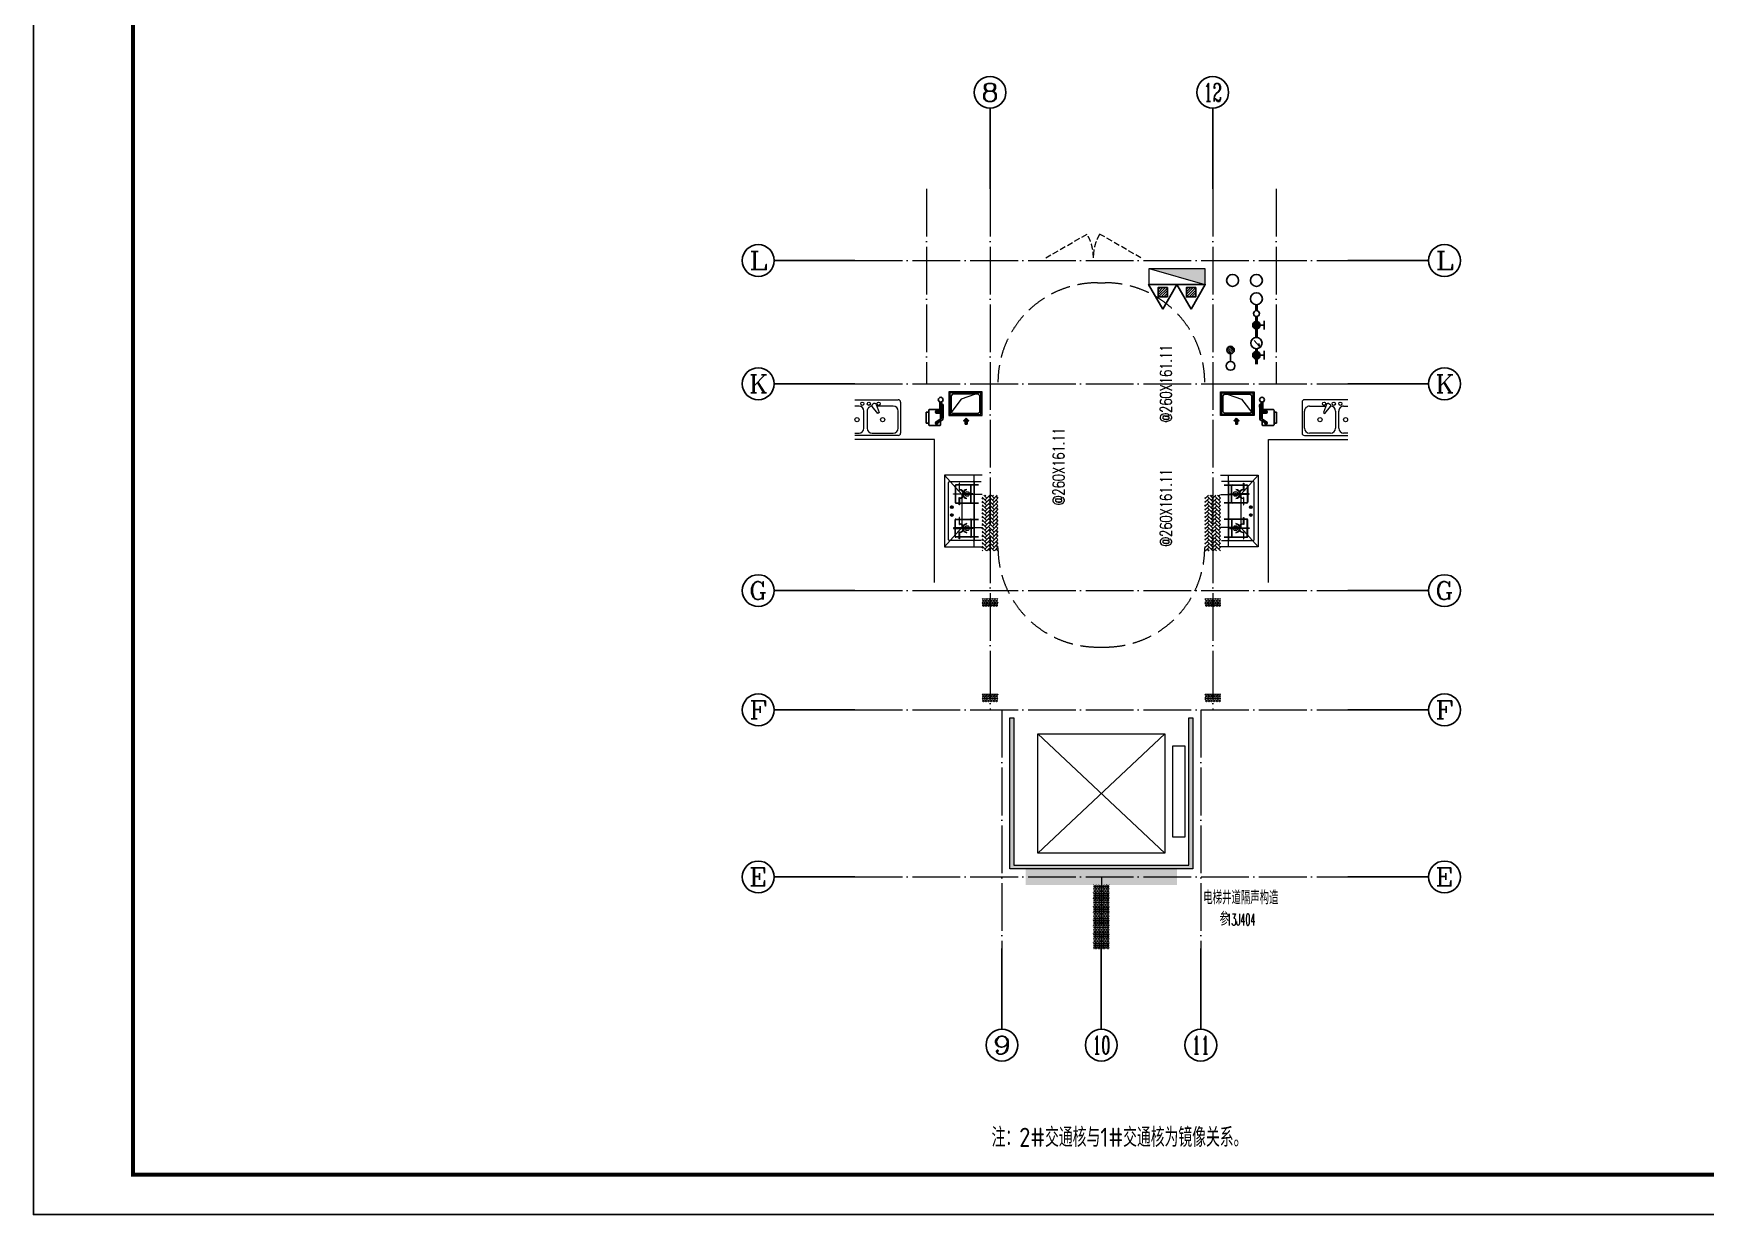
# Model space of a CAD drawing. Extents: x 27938 to 725830, y -209821 to 1628073.
# Drawn here: x 394030 to 415055, y -4910 to 9940 of the extents above; entities that cross this region are included whole.
import ezdxf
from ezdxf.enums import TextEntityAlignment as Align

# ---------------------------------------------------------------- set-up
doc = ezdxf.new("R2010")
doc.units = 0
doc.header["$LTSCALE"] = 1000
doc.header["$MEASUREMENT"] = 0
doc.linetypes.add('DASH', pattern=[0.35, 0.25, -0.1])
doc.linetypes.add('DOTE', pattern=[2.42, 2, -0.2, 0.02, -0.2])
for name, color, linetype, lineweight in [('3.5方案汇报，与郭总、侯月琴确定户型_t8$0$STAIR', 2, 'Continuous', 18), ('DOTE', 19, 'DOTE', 9), ('EQUIP_消火栓', 242, 'Continuous', 18), ('LVTRY', 1, 'Continuous', 13), ('PUB_HATCH', 8, 'Continuous', 9), ('STAIR', 2, 'Continuous', 18), ('WINDOW', 144, 'Continuous', 15), ('填充', 251, 'Continuous', 5), ('立面-洞口示意', 152, 'Continuous', 13)]:
    doc.layers.add(name, color=color, linetype=linetype, lineweight=lineweight)
for name, color, linetype in [('AH-FURNITURE', 1, 'Continuous'), ('AXIS', 3, 'Continuous'), ('AXIS_TEXT', 4, 'Continuous'), ('EQUIP_地漏', 7, 'Continuous'), ('EQUIP_消防', 7, 'Continuous'), ('PUB_TEXT', 4, 'Continuous'), ('VPIPE-凝结', 150, 'Continuous'), ('VPIPE-废水', 31, 'Continuous'), ('VPIPE-消防', 1, 'TG_X'), ('VPIPE-给水', 3, 'TG_J'), ('保温', 6, 'Continuous'), ('图框', 140, 'Continuous'), ('建筑-排气道', 9, 'Continuous'), ('污水', 3, 'Continuous'), ('给水', 4, 'Continuous')]:
    doc.layers.add(name, color=color, linetype=linetype)
doc.layers.add('yichutu', color=7, linetype='Continuous', true_color=0xffffff, plot=False)
doc.styles.add('_TCH_AXIS', font='COMPLEX', dxfattribs={"bigfont": 'GBCBIG'})
doc.styles.add('_TCH_DIM', font='SIMPLEX.shx', dxfattribs={"width": 0.7, "bigfont": 'GBCBIG.shx'})
doc.styles.add('COMPLEX', font='COMPLEX')
doc.styles.add('DIM_FONT', font='SIMPLEX.shx', dxfattribs={"width": 0.56})
doc.styles.get("Standard").update_dxf_attribs({"font": 'gbenor.shx', "bigfont": 'gbcbig.shx'})
doc.styles.add('TG_LINETYPE', font='SIMPLEX', dxfattribs={"width": 0.8, "height": 3, "bigfont": 'HZTXT'})
doc.linetypes.add('TG_J', pattern='A,2,-0.22,["J",TG_LINETYPE,S=0.1,R=0,X=-0.18,Y=-0.15],0', length=2.22)
doc.linetypes.add('TG_X', pattern='A,4,-0.3,["X",TG_LINETYPE,S=0.1,R=0,X=-0.23,Y=-0.15],0', length=4.3)
pattern_1 = [(45, (-96424.122, -520913.474), (0, 47.4157523), [100.584, -33.528]), (135, (-96400.414, -520889.766), (3e-15, 47.4157523), [100.584, -33.528])]
pattern_2 = [(90, (-96424.122, -520913.474), (-16.49778, 1e-15), [9.525, -19.05]), (210, (-96424.122, -520913.474), (8.24889, -14.2874966), [9.525, -19.05]), (150, (-96424.122, -520903.949), (-8.24889, -14.2874966), [9.525, -19.05])]
pattern_3 = [(90, (-96424.122, -522263.473), (-16.49778, 1e-15), [9.525, -19.05]), (210, (-96424.122, -522263.473), (8.24889, -14.2874966), [9.525, -19.05]), (150, (-96424.122, -522253.948), (-8.24889, -14.2874966), [9.525, -19.05])]
pattern_4 = [(90, (-96424.122, -523463.473), (-16.49778, 1e-15), [9.525, -19.05]), (210, (-96424.122, -523463.473), (8.24889, -14.2874966), [9.525, -19.05]), (150, (-96424.122, -523453.948), (-8.24889, -14.2874966), [9.525, -19.05])]

# ---------------------------------------------------------------- blocks, each defined once
blk = doc.blocks.new('A$C60D053AF')
at = {"layer": 'AH-FURNITURE', "color": 8}
for p, q in [((233, -90), (128, -90)), ((233, -110), (128, -110)), ((193, -71), (328, -71)), ((193, -91), (328, -91)), ((245, -129), (245, -122)), ((265, -129), (265, -122)), ((342, -97), (370, -143)), ((356, -83), (384, -129)), ((255, -281), (255, -251)), ((255, -281), (393, -281)), ((393, -281), (393, -251))]:
    blk.add_line(p, q, dxfattribs=at)
for points in [[(170, -68, 1), (170, -94), (193, -94), (193, -68)], [(234, -251), (414, -251, 0.414214), (424, -241), (424, -111, 0.414214), (414, -101), (234, -101, 0.414214), (224, -111), (224, -241, 0.414214)], [(268, -122), (268, -107, 0.414214), (248, -87), (233, -87), (233, -113), (242, -113), (242, -122)], [(242, -152, 1), (268, -152), (268, -129), (242, -129)], [(384, -161, 1), (402, -143), (386, -127), (368, -145)]]:
    blk.add_lwpolyline(points, format="xyb", close=True, dxfattribs=at)
for centre, radius in [((100, -100), 30), ((255, -152), 15), ((255, -152), 10), ((393, -152), 15), ((393, -152), 10)]:
    blk.add_circle(centre, radius, dxfattribs=at)
for radius in [40, 20]:
    blk.add_arc((328, -111), radius, 45, 90, dxfattribs=at)
blk = doc.blocks.new('*U69')
h = blk.add_hatch(color=5)
h.set_gradient(color1=(0, 0, 255), rotation=180, tint=1)
h.paths.add_polyline_path([(0, 0), (-6.35, -6.35), (-6.35, -2.159), (-15, -2.159), (-15, 2.159), (-6.35, 2.159), (-6.35, 6.35)])
at = {"color": 0, "linetype": 'Continuous'}
blk.add_lwpolyline([(0, 0), (-6.35, -6.35), (-6.35, -2.159), (-15, -2.159), (-15, 2.159), (-6.35, 2.159), (-6.35, 6.35)], close=True, dxfattribs=at)
blk = doc.blocks.new('sgrsefv')
at = {"layer": 'PUB_HATCH'}
blk.add_hatch(color=256, dxfattribs=at).paths.add_polyline_path([(1112933, 840916), (1112933, 840646), (1113073, 840646), (1113073, 840661), (1112968, 840661), (1112948, 840681), (1112948, 840881), (1112968, 840901), (1113288, 840901), (1113308, 840881), (1113308, 840681), (1113288, 840661), (1113183, 840661), (1113183, 840646), (1113323, 840646), (1113323, 840916)])
at = {"layer": 'LVTRY', "color": 1}
for p, q in [((1113073, 840661), (1113073, 840646)), ((1113183, 840661), (1113183, 840646))]:
    blk.add_line(p, q, dxfattribs=at)
for points in [[(1112918, 840931), (1113338, 840931), (1113338, 840631), (1112918, 840631)], [(1112933, 840916), (1113323, 840916), (1113323, 840646), (1112933, 840646)], [(1113288, 840661), (1112968, 840661), (1112948, 840681), (1112948, 840881), (1112968, 840901), (1113288, 840901), (1113308, 840881), (1113308, 840681), (1113288, 840661)]]:
    blk.add_lwpolyline(points, close=True, dxfattribs=at)
at = {"layer": '立面-洞口示意'}
blk.add_lwpolyline([(1112918, 840931), (1113182, 840837), (1113338, 840631)], dxfattribs=at)
at = {"layer": '建筑-排气道', "xscale": -5, "yscale": 5, "zscale": 5, "rotation": 270}
blk.add_blockref('*U69', (1113118, 840599), dxfattribs=at)
blk = doc.blocks.new('$TwtSys$00000434')
for p, q in [((-0.5, 0.5), (-0.5, -0.5)), ((-0.5, -0.5), (0.5, 0.5)), ((0.5, 0.5), (-0.5, 0.5)), ((0.5, -0.5), (0.5, 0.5)), ((-0.5, -0.5), (0.5, -0.5))]:
    blk.add_line(p, q)
blk.add_solid([(0.5, -0.5), (0.5, 0.5), (-0.5, -0.5)])
blk = doc.blocks.new('$TwtSys$00000546')
h = blk.add_hatch()
h.set_pattern_fill('ANSI31', color=1, scale=200, style=0)
h.set_pattern_definition([(45, (-38543.802, -6670.83), (-17.67767, 17.67767), [])])
h.paths.add_polyline_path([(-65, 174), (65, 174), (65, 44), (-65, 44)])
at = {"color": 1}
for points in [[(0, 344), (-198, 0), (198, 0)], [(-65, 174), (65, 174), (65, 44), (-65, 44)]]:
    blk.add_lwpolyline(points, close=True, dxfattribs=at)
blk = doc.blocks.new('A$C2705576B')
at = {"layer": '给水'}
h = blk.add_hatch(color=256, dxfattribs=at)
edge = h.paths.add_edge_path()
edge.add_arc((417, -1741), 47.2, 0, 360)
h = blk.add_hatch(color=256, dxfattribs=at)
edge = h.paths.add_edge_path()
edge.add_arc((795, -1741), 47.2, 0, 360)
for p, q in [((363, -1645), (472, -1645)), ((417, -1741), (417, -1645)), ((740, -1645), (849, -1645)), ((795, -1741), (795, -1645)), ((601, -1768), (525, -1704)), ((525, -1704), (564, -1715))]:
    blk.add_line(p, q, dxfattribs=at)
at = {"layer": '给水', "const_width": 35.4}
for points in [[(499, -1741), (302, -1741)], [(903, -1741), (641, -1741)], [(1053, -1741), (978, -1741)]]:
    blk.add_lwpolyline(points, dxfattribs=at)
at = {"layer": '给水'}
for centre, radius in [((570, -1741), 70.8), ((417, -1741), 47.2), ((795, -1741), 47.2), ((941, -1741), 37.5)]:
    blk.add_circle(centre, radius, dxfattribs=at)
blk = doc.blocks.new('$TwtSys$00000141')
at = {"color": 1}
for p, q in [((-47, 4), (-5, 46)), ((-47, 4), (-5, 46)), ((-44, -18), (18, 44)), ((-44, -18), (18, 44)), ((-33, -33), (33, 33)), ((-33, -33), (33, 33)), ((-16, -44), (44, 16)), ((-16, -44), (44, 16)), ((6, -46), (46, -6)), ((6, -46), (46, -6))]:
    blk.add_line(p, q, dxfattribs=at)
blk.add_circle((0, 0), 47, dxfattribs=at)
blk.add_circle((0, 0), 47, dxfattribs=at)
blk = doc.blocks.new('yct-841-594-84100-59399.9999999999-100-1000.0')
at = {"layer": 'yichutu', "color": 7, "true_color": 0xffffff}
blk.add_lwpolyline([(0, 0), (0, 59400), (84100, 59400), (84100, 0)], close=True, dxfattribs=at)
blk = doc.blocks.new('_AXISO')
blk.add_circle((0, 0), 0.5)
at = {"layer": 'AXIS_TEXT', "style": 'COMPLEX', "width": 1.041667}
blk.add_attdef('A', text='', height=0.56, dxfattribs=at).set_placement((-0.25, -0.28), (0.25, -0.28), align=Align.FIT)
blk = doc.blocks.new('A$C4D993397')
at = {"layer": '图框'}
blk.add_lwpolyline([(0, 0), (42050, 0), (42050, -29700), (0, -29700)], close=True, dxfattribs=at)
blk.add_lwpolyline([(0, 0), (42050, 0), (42050, -29700), (0, -29700)], close=True, dxfattribs=at)
at = {"layer": '图框', "const_width": 50}
blk.add_lwpolyline([(41550, -29200), (41550, -500), (1250, -500), (1250, -29200)], close=True, dxfattribs=at)

msp = doc.modelspace()

# ---------------------------------------------------------------- hatches: boundary and pattern name
at = {"layer": '保温', "linetype": 'ByBlock', "ltscale": 10}
h = msp.add_hatch(dxfattribs=at)
h.set_pattern_fill('AR-HBONE', color=251, scale=55)
h.set_pattern_definition(pattern_1)
h.paths.add_polyline_path([(406158.4, 3435), (406158.4, 4135), (405958.4, 4135), (405958.4, 3435)])
h = msp.add_hatch(dxfattribs=at)
h.set_pattern_fill('AR-HBONE', color=251, scale=55)
h.set_pattern_definition(pattern_1)
h.paths.add_polyline_path([(408758.2, 3435), (408758.2, 4135), (408958.2, 4135), (408958.2, 3435)])
at = {"layer": '保温', "linetype": 'Continuous', "ltscale": 10}
h = msp.add_hatch(dxfattribs=at)
h.set_pattern_fill('HEX', color=251, scale=10, angle=90, style=0)
h.set_pattern_definition(pattern_3)
h.paths.add_polyline_path([(406158.4, 2735), (406158.4, 2835), (405958.4, 2835), (405958.4, 2735)])
h = msp.add_hatch(dxfattribs=at)
h.set_pattern_fill('HEX', color=251, scale=10, angle=90, style=0)
h.set_pattern_definition(pattern_3)
h.paths.add_polyline_path([(408758.2, 2735), (408758.2, 2835), (408958.2, 2835), (408958.2, 2735)])
h = msp.add_hatch(dxfattribs=at)
h.set_pattern_fill('HEX', color=251, scale=10, angle=90, style=0)
h.set_pattern_definition(pattern_4)
h.paths.add_polyline_path([(406158.3, 1535), (406158.4, 1635), (405958.4, 1635), (405958.3, 1535)])
h = msp.add_hatch(dxfattribs=at)
h.set_pattern_fill('HEX', color=251, scale=10, angle=90, style=0)
h.set_pattern_definition(pattern_4)
h.paths.add_polyline_path([(408758.3, 1535), (408758.2, 1635), (408958.2, 1635), (408958.3, 1535)])
h = msp.add_hatch(dxfattribs=at)
h.set_pattern_fill('HEX', color=251, scale=10, angle=90, style=0)
h.set_pattern_definition(pattern_2)
h.paths.add_polyline_path([(408408.4, -765), (408408.4, -565), (406508.3, -565), (406508.3, -765)])
h = msp.add_hatch(dxfattribs=at)
h.set_pattern_fill('HEX', color=251, scale=10, angle=90, style=0)
h.set_pattern_definition(pattern_2)
h.paths.add_polyline_path([(407358.4, -1565), (407558.4, -1565), (407558.4, -765), (407358.4, -765)])
at = {"layer": '填充'}
h = msp.add_hatch(dxfattribs=at)
h.set_pattern_fill('隔热材料02', color=256, scale=100, style=0)
h.set_pattern_definition([(0, (-766749.855, -609303.64), (0, 50), []), (0, (-766749.855, -609286.974), (0, 50), []), (270, (-766706.114, -609278.34), (50, -9e-15), [5.01775, -44.98225]), (270, (-766743.57, -609278.34), (50, -9e-15), [5.01775, -44.98225]), (90, (-766718.06, -609312.27), (-50, 3e-15), [5.01775, -44.98225]), (90, (-766731.626, -609312.27), (-50, 3e-15), [5.01775, -44.98225]), (180, (-766699.83, -609320.307), (-6e-15, -50), [50.02425, 0.02425]), (135, (-766713.788, -609317.798), (3e-15, 49.99987405), [4.268, -66.44275]), (116.56505, (-766666.806, -609314.78), (0.00011283, 49.99993342), [2.805, -108.9985]), (116.56505, (-766716.806, -609314.78), (0.00011283, 49.99993342), [2.805, -108.9985]), (153.43495, (-766658.77, -609320.307), (-0.0001128, 49.9999334), [5.61, -106.1935]), (153.43495, (-766708.77, -609320.307), (-0.0001128, 49.9999334), [5.61, -106.1935]), (63.43495, (-766668.06, -609307.254), (-0.00011283, 49.99993342), [26.714, -85.0895]), (63.43495, (-766718.06, -609307.254), (-0.00011283, 49.99993342), [26.714, -85.0895]), (116.56505, (-766656.114, -609278.342), (0.00011283, 49.99993342), [2.805, -108.9985]), (116.56505, (-766706.114, -609278.342), (0.00011283, 49.99993342), [2.805, -108.9985]), (135, (-766707.368, -609275.834), (3e-15, 49.99987405), [4.268, -66.44275]), (153.43495, (-766660.386, -609272.816), (-0.0001128, 49.9999334), [5.61, -106.1935]), (153.43495, (-766710.386, -609272.816), (-0.0001128, 49.9999334), [5.61, -106.1935]), (45, (-766742.318, -609275.834), (0, 49.99987405), [4.268, -66.44275]), (63.43495, (-766693.572, -609278.342), (-0.00011283, 49.99993342), [2.805, -108.9985]), (63.43495, (-766743.572, -609278.342), (-0.00011283, 49.99993342), [2.805, -108.9985]), (26.56505, (-766689.3, -609272.816), (0.0001128, 49.9999334), [5.61, -106.1935]), (26.56505, (-766739.3, -609272.816), (0.0001128, 49.9999334), [5.61, -106.1935]), (116.56505, (-766681.626, -609307.254), (0.00011283, 49.99993342), [26.714, -85.0895]), (116.56505, (-766731.626, -609307.254), (0.00011283, 49.99993342), [26.714, -85.0895]), (45, (-766735.898, -609317.798), (0, 49.99987405), [4.268, -66.44275]), (63.43495, (-766682.88, -609314.78), (-0.00011283, 49.99993342), [2.805, -108.9985]), (63.43495, (-766732.88, -609314.78), (-0.00011283, 49.99993342), [2.805, -108.9985]), (26.56505, (-766690.916, -609320.307), (0.0001128, 49.9999334), [5.61, -106.1935]), (26.56505, (-766740.916, -609320.307), (0.0001128, 49.9999334), [5.61, -106.1935])])
h.paths.add_polyline_path([(408558.5, 1335), (408608.5, 1335), (408608.5, -565), (406308.5, -565), (406308.5, 1335), (406358.5, 1335), (406358.5, -515), (408558.5, -515)])

# ---------------------------------------------------------------- linework, layer by layer
at = {"layer": '3.5方案汇报，与郭总、侯月琴确定户型_t8$0$STAIR'}
for p, q in [((408258.3, 1135), (406658.3, -365)), ((406658.3, 1135), (408258.3, -365))]:
    msp.add_line(p, q, dxfattribs=at)
for points in [[(406658.3, -365), (406658.3, 1135), (408258.3, 1135), (408258.3, -365)], [(408358.3, -165), (408358.3, 985), (408508.3, 985), (408508.3, -165)]]:
    msp.add_lwpolyline(points, close=True, dxfattribs=at)
at = {"layer": 'AXIS'}
for p, q in [((406058.3, 7985), (406058.3, 8999.6)), ((408858.3, 7985), (408858.3, 8999.6)), ((404358.4, 7085), (403343.7, 7085)), ((410558.4, 7085), (411573, 7085)), ((404358.4, 5535), (403343.7, 5535)), ((410558.4, 5535), (411573, 5535)), ((404358.4, 2935), (403343.7, 2935)), ((410558.4, 2935), (411573, 2935)), ((404358.4, 1435), (403343.7, 1435)), ((410558.4, 1435), (411573, 1435)), ((404358.4, -665), (403343.7, -665)), ((410558.4, -665), (411573, -665)), ((406208.3, -1565), (406208.3, -2579.6)), ((407457.9, -1565), (407457.9, -2579.6)), ((408708.3, -1565), (408708.3, -2579.6))]:
    msp.add_line(p, q, dxfattribs=at)
at = {"layer": 'DOTE', "linetype": 'DOTE', "ltscale": 0.3}
for p, q in [((405258.3, 7985), (405258.3, 5535)), ((406058.3, 7985), (406058.3, 1435)), ((408858.3, 7985), (408858.3, 1435)), ((409658.3, 7985), (409658.3, 5535)), ((404358.4, 7085), (410558.4, 7085)), ((404358.4, 5535), (410558.4, 5535)), ((404358.4, 2935), (410558.4, 2935)), ((404358.4, 1435), (410558.4, 1435)), ((406208.3, 1435), (406208.3, -1565)), ((408708.3, 1435), (408708.3, -1565)), ((404358.4, -665), (410558.4, -665)), ((407458.3, -665), (407458.3, -1565))]:
    msp.add_line(p, q, dxfattribs=at)
at = {"layer": 'LVTRY'}
for p, q in [((404358.4, 5335), (404902.7, 5335)), ((404597.9, 5286.6), (404583.6, 5278.4)), ((404627.3, 5276.1), (404666.1, 5172.5)), ((404933.3, 5304.3), (404933.3, 4915.7)), ((409982.4, 5304.3), (409982.4, 4915.7)), ((410557.4, 5335), (410013.1, 5335)), ((410288.5, 5276.1), (410249.7, 5172.5)), ((410317.9, 5286.6), (410332.1, 5278.4)), ((404411.8, 5253.2), (404358.4, 5253.2)), ((404473.1, 4977), (404473.1, 5191.8)), ((404514, 5191.8), (404514, 4977)), ((404648.4, 5162.2), (404578, 5247.6)), ((404841.3, 5253.2), (404635.8, 5253.2)), ((404666.1, 5172.5), (404648.4, 5162.2)), ((404902.7, 4977), (404902.7, 5191.8)), ((410013.1, 4977), (410013.1, 5191.8)), ((410074.4, 5253.2), (410279.9, 5253.2)), ((410249.7, 5172.5), (410267.4, 5162.2)), ((410267.4, 5162.2), (410337.7, 5247.6)), ((410401.7, 5191.8), (410401.7, 4977)), ((410442.6, 4977), (410442.6, 5191.8)), ((410504, 5253.2), (410557.4, 5253.2)), ((404358.4, 4915.7), (404411.8, 4915.7)), ((404902.7, 4885), (404358.4, 4885)), ((404575.4, 4915.7), (404841.3, 4915.7)), ((410013.1, 4885), (410557.4, 4885)), ((410340.3, 4915.7), (410074.4, 4915.7)), ((410557.4, 4915.7), (410504, 4915.7)), ((405538.3, 3575), (405538.3, 4295)), ((405548.3, 4305), (405948.3, 4305)), ((405618.3, 4255), (405618.3, 4045)), ((405623.3, 4255), (405623.3, 4045)), ((405913.3, 4265), (405628.3, 4265)), ((405913.3, 4260), (405628.3, 4260)), ((405668.6, 4285), (405668.6, 4195)), ((405673.1, 4285), (405668.6, 4285)), ((405673.1, 4195), (405673.1, 4285)), ((405818.3, 4045), (405818.3, 4255)), ((405823.3, 4045), (405823.3, 4255)), ((405858.3, 4295), (405858.3, 3575)), ((409368.3, 4305), (408968.3, 4305)), ((409003.3, 4265), (409288.3, 4265)), ((409003.3, 4260), (409288.3, 4260)), ((409058.3, 4295), (409058.3, 3575)), ((409093.3, 4045), (409093.3, 4255)), ((409098.3, 4045), (409098.3, 4255)), ((409243.6, 4195), (409243.6, 4285)), ((409243.6, 4285), (409248.1, 4285)), ((409248.1, 4285), (409248.1, 4195)), ((409293.3, 4255), (409293.3, 4045)), ((409298.3, 4255), (409298.3, 4045)), ((409378.3, 3575), (409378.3, 4295)), ((405578.3, 3965.6), (405578.3, 4004.4)), ((405598.3, 4152.2), (405725.8, 4152.2)), ((405598.3, 4147.7), (405598.3, 4152.2)), ((405725.8, 4147.7), (405598.3, 4147.7)), ((405628.3, 4040), (405913.3, 4040)), ((405628.3, 4035), (405913.3, 4035)), ((405668.6, 4195), (405673.1, 4195)), ((405668.6, 4015), (405668.6, 4105)), ((405668.6, 4105), (405673.1, 4105)), ((405673.1, 4015), (405668.6, 4015)), ((405673.1, 4105), (405673.1, 4015)), ((405843.3, 4152.2), (405715.8, 4152.2)), ((405715.8, 4152.2), (405715.8, 4147.7)), ((405715.8, 4147.7), (405843.3, 4147.7)), ((405725.8, 4152.2), (405725.8, 4147.7)), ((405843.3, 4147.7), (405843.3, 4152.2)), ((405858.3, 3726.9), (405858.3, 4142)), ((409288.3, 4040), (409003.3, 4040)), ((409288.3, 4035), (409003.3, 4035)), ((409058.3, 3726.9), (409058.3, 4142)), ((409073.3, 4152.2), (409200.8, 4152.2)), ((409073.3, 4147.7), (409073.3, 4152.2)), ((409200.8, 4147.7), (409073.3, 4147.7)), ((409318.3, 4152.2), (409190.8, 4152.2)), ((409190.8, 4152.2), (409190.8, 4147.7)), ((409190.8, 4147.7), (409318.3, 4147.7)), ((409200.8, 4152.2), (409200.8, 4147.7)), ((409248.1, 4195), (409243.6, 4195)), ((409248.1, 4105), (409243.6, 4105)), ((409243.6, 4105), (409243.6, 4015)), ((409243.6, 4015), (409248.1, 4015)), ((409248.1, 4015), (409248.1, 4105)), ((409318.3, 4147.7), (409318.3, 4152.2)), ((409338.3, 3965.6), (409338.3, 4004.4)), ((405559, 3985), (405597.7, 3985)), ((405559, 3885), (405597.7, 3885)), ((405578.3, 3865.6), (405578.3, 3904.4)), ((405618.3, 3615), (405618.3, 3825)), ((405623.3, 3615), (405623.3, 3825)), ((405628.3, 3835), (405913.3, 3835)), ((405628.3, 3830), (405913.3, 3830)), ((405668.6, 3855), (405668.6, 3765)), ((405673.1, 3855), (405668.6, 3855)), ((405673.1, 3765), (405673.1, 3855)), ((405818.3, 3825), (405818.3, 3615)), ((405823.3, 3825), (405823.3, 3615)), ((409288.3, 3835), (409003.3, 3835)), ((409288.3, 3830), (409003.3, 3830)), ((409093.3, 3825), (409093.3, 3615)), ((409098.3, 3825), (409098.3, 3615)), ((409243.6, 3765), (409243.6, 3855)), ((409243.6, 3855), (409248.1, 3855)), ((409248.1, 3855), (409248.1, 3765)), ((409293.3, 3615), (409293.3, 3825)), ((409298.3, 3615), (409298.3, 3825)), ((409357.7, 3985), (409319, 3985)), ((409357.7, 3885), (409319, 3885)), ((409338.3, 3865.6), (409338.3, 3904.4)), ((405725.8, 3722.2), (405598.3, 3722.2)), ((405598.3, 3722.2), (405598.3, 3717.7)), ((405598.3, 3717.7), (405725.8, 3717.7)), ((405913.3, 3610), (405628.3, 3610)), ((405913.3, 3605), (405628.3, 3605)), ((405668.6, 3765), (405673.1, 3765)), ((405668.6, 3585), (405668.6, 3675)), ((405668.6, 3675), (405673.1, 3675)), ((405673.1, 3585), (405668.6, 3585)), ((405673.1, 3675), (405673.1, 3585)), ((405715.8, 3717.7), (405715.8, 3722.2)), ((405715.8, 3722.2), (405843.3, 3722.2)), ((405843.3, 3717.7), (405715.8, 3717.7)), ((405725.8, 3717.7), (405725.8, 3722.2)), ((405843.3, 3722.2), (405843.3, 3717.7)), ((409003.3, 3610), (409288.3, 3610)), ((409003.3, 3605), (409288.3, 3605)), ((409200.8, 3722.2), (409073.3, 3722.2)), ((409073.3, 3722.2), (409073.3, 3717.7)), ((409073.3, 3717.7), (409200.8, 3717.7)), ((409190.8, 3717.7), (409190.8, 3722.2)), ((409190.8, 3722.2), (409318.3, 3722.2)), ((409318.3, 3717.7), (409190.8, 3717.7)), ((409200.8, 3717.7), (409200.8, 3722.2)), ((409248.1, 3765), (409243.6, 3765)), ((409248.1, 3675), (409243.6, 3675)), ((409243.6, 3675), (409243.6, 3585)), ((409243.6, 3585), (409248.1, 3585)), ((409248.1, 3585), (409248.1, 3675)), ((409318.3, 3722.2), (409318.3, 3717.7)), ((405948.3, 3565), (405548.3, 3565)), ((408968.3, 3565), (409368.3, 3565))]:
    msp.add_line(p, q, dxfattribs=at)
at = {"layer": 'LVTRY', "color": 251}
for p, q in [((405704.1, 4142), (405488.1, 4385)), ((405958.3, 4385), (405488.1, 4385)), ((405488.1, 4385), (405488.1, 3485)), ((405858.3, 3485), (405858.3, 4385)), ((408958.3, 4385), (409428.6, 4385)), ((409058.3, 3485), (409058.3, 4385)), ((409212.6, 4142), (409428.6, 4385)), ((409428.6, 4385), (409428.6, 3485)), ((405958.3, 4142), (405704.1, 4142)), ((405704.1, 4142), (405704.1, 3726.9)), ((408958.3, 4142), (409212.6, 4142)), ((409212.6, 4142), (409212.6, 3726.9)), ((405488.1, 3485), (405704.1, 3726.9)), ((405704.1, 3726.9), (405958.3, 3726.9)), ((409212.6, 3726.9), (408958.3, 3726.9)), ((409428.6, 3485), (409212.6, 3726.9)), ((405488.1, 3485), (405958.3, 3485)), ((409428.6, 3485), (408958.3, 3485))]:
    msp.add_line(p, q, dxfattribs=at)
at = {"layer": 'LVTRY'}
for points in [[(405358.3, 3035), (405358.3, 4835), (404358.4, 4835)], [(409558.3, 3035), (409558.3, 4835), (410558.4, 4835)]]:
    msp.add_lwpolyline(points, dxfattribs=at)
for centre, radius in [((404452.7, 5283.9), 20.5), ((404534.5, 5283.9), 20.5), ((404657.2, 5283.9), 20.5), ((410258.5, 5283.9), 20.5), ((410381.2, 5283.9), 20.5), ((410463.1, 5283.9), 20.5), ((404386.2, 5084.4), 25.6), ((404708.3, 5084.4), 25.6), ((410207.4, 5084.4), 25.6), ((410529.5, 5084.4), 25.6), ((405578.3, 3985), 17), ((405770.8, 4150), 29.7), ((405770.8, 4150), 11.7), ((409145.8, 4150), 29.7), ((409145.8, 4150), 11.7), ((409338.3, 3985), 17), ((405578.3, 3885), 17), ((409338.3, 3885), 17), ((405770.8, 3720), 29.7), ((405770.8, 3720), 11.7), ((409145.8, 3720), 29.7), ((409145.8, 3720), 11.7)]:
    msp.add_circle(centre, radius, dxfattribs=at)
for centre, radius, start, end in [((404593.8, 5260.6), 20.5, 120.00001, 219.46233), ((404608.1, 5268.9), 20.5, 20.53769, 120.00001), ((404902.7, 5304.3), 30.7, 0.00001, 90.00001), ((410013.1, 5304.3), 30.7, 89.99999, 179.99999), ((410307.6, 5268.9), 20.5, 59.99999, 159.46231), ((410321.9, 5260.6), 20.5, 320.53767, 59.99999), ((404411.8, 5191.8), 61.4, 0.00001, 90.00001), ((404575.4, 5191.8), 61.4, 90.00001, 180.00001), ((404841.3, 5191.8), 61.4, 0.00001, 90.00001), ((410074.4, 5191.8), 61.4, 89.99999, 179.99999), ((410340.3, 5191.8), 61.4, 359.99999, 89.99999), ((410504, 5191.8), 61.4, 89.99999, 179.99999), ((404411.8, 4977), 61.4, 270.00001, 0.00001), ((404575.4, 4977), 61.4, 180.00001, 270.00001), ((404841.3, 4977), 61.4, 270.00001, 0.00001), ((404902.7, 4915.7), 30.7, 270.00001, 0.00001), ((410013.1, 4915.7), 30.7, 179.99999, 269.99999), ((410074.4, 4977), 61.4, 179.99999, 269.99999), ((410340.3, 4977), 61.4, 269.99999, 359.99999), ((410504, 4977), 61.4, 179.99999, 269.99999), ((405548.3, 4295), 10, 90, 180), ((405628.3, 4255), 10, 90, 180), ((405628.3, 4255), 5, 90, 180), ((405670.8, 4150), 56.7, 2.27424, 87.72576), ((405770.8, 4150), 56.7, 92.27424, 177.72576), ((405813.3, 4255), 10, 0, 90), ((405813.3, 4255), 5, 0, 90), ((405848.3, 4295), 10, 0, 90), ((409068.3, 4295), 10, 90, 180), ((409103.3, 4255), 10, 90, 180), ((409103.3, 4255), 5, 90, 180), ((409145.8, 4150), 56.7, 2.27424, 87.72576), ((409245.8, 4150), 56.7, 92.27424, 177.72576), ((409288.3, 4255), 10, 0, 90), ((409288.3, 4255), 5, 0, 90), ((409368.3, 4295), 10, 0, 90), ((405628.3, 4045), 10, 180, 270), ((405628.3, 4045), 5, 180, 270), ((405670.8, 4150), 52.2, 2.47041, 87.52959), ((405670.8, 4150), 56.7, 272.27424, 357.72576), ((405670.8, 4150), 52.2, 272.47041, 357.52959), ((405770.8, 4150), 56.7, 182.27424, 267.72576), ((405770.8, 4150), 52.2, 92.47041, 177.52959), ((405770.8, 4150), 52.2, 182.47041, 267.52959), ((405813.3, 4045), 5, 270, 0), ((405813.3, 4045), 10, 270, 0), ((409103.3, 4045), 10, 180, 270), ((409103.3, 4045), 5, 180, 270), ((409145.8, 4150), 52.2, 2.47041, 87.52959), ((409145.8, 4150), 56.7, 272.27424, 357.72576), ((409145.8, 4150), 52.2, 272.47041, 357.52959), ((409245.8, 4150), 56.7, 182.27424, 267.72576), ((409245.8, 4150), 52.2, 92.47041, 177.52959), ((409245.8, 4150), 52.2, 182.47041, 267.52959), ((409288.3, 4045), 5, 270, 0), ((409288.3, 4045), 10, 270, 0), ((405628.3, 3825), 10, 90, 180), ((405628.3, 3825), 5, 90, 180), ((405813.3, 3825), 10, 0, 90), ((405813.3, 3825), 5, 0, 90), ((409103.3, 3825), 10, 90, 180), ((409103.3, 3825), 5, 90, 180), ((409288.3, 3825), 10, 0, 90), ((409288.3, 3825), 5, 0, 90), ((405548.3, 3575), 10, 180, 270), ((405628.3, 3615), 10, 180, 270), ((405628.3, 3615), 5, 180, 270), ((405670.8, 3720), 56.7, 2.27424, 87.72576), ((405670.8, 3720), 52.2, 2.47041, 87.52959), ((405670.8, 3720), 56.7, 272.27424, 357.72576), ((405670.8, 3720), 52.2, 272.47041, 357.52959), ((405770.8, 3720), 56.7, 92.27424, 177.72576), ((405770.8, 3720), 56.7, 182.27424, 267.72576), ((405770.8, 3720), 52.2, 92.47041, 177.52959), ((405770.8, 3720), 52.2, 182.47041, 267.52959), ((405813.3, 3615), 5, 270, 0), ((405813.3, 3615), 10, 270, 0), ((405848.3, 3575), 10, 270, 0), ((409068.3, 3575), 10, 180, 270), ((409103.3, 3615), 10, 180, 270), ((409103.3, 3615), 5, 180, 270), ((409145.8, 3720), 56.7, 2.27424, 87.72576), ((409145.8, 3720), 52.2, 2.47041, 87.52959), ((409145.8, 3720), 56.7, 272.27424, 357.72576), ((409145.8, 3720), 52.2, 272.47041, 357.52959), ((409245.8, 3720), 56.7, 92.27424, 177.72576), ((409245.8, 3720), 56.7, 182.27424, 267.72576), ((409245.8, 3720), 52.2, 92.47041, 177.52959), ((409245.8, 3720), 52.2, 182.47041, 267.52959), ((409288.3, 3615), 5, 270, 0), ((409288.3, 3615), 10, 270, 0), ((409368.3, 3575), 10, 270, 0)]:
    msp.add_arc(centre, radius, start, end, dxfattribs=at)
at = {"layer": 'STAIR', "color": 251, "linetype": 'DASH'}
for points in [[(406158.3, 5555, -0.4142136), (407408.3, 6805), (407508.3, 6805, -0.4142136), (408758.3, 5555)], [(406158.3, 3475, 0.4142136), (407408.3, 2225), (407508.3, 2225, 0.4142136), (408758.3, 3475)]]:
    msp.add_lwpolyline(points, format="xyb", dxfattribs=at)
at = {"layer": 'VPIPE-凝结'}
msp.add_line((409083.3, 5815), (409083.3, 5913), dxfattribs=at)
at = {"layer": 'VPIPE-废水'}
msp.add_circle((409083.3, 5760), 55, dxfattribs=at)
at = {"layer": 'VPIPE-消防', "linetype": 'Continuous'}
msp.add_circle((409108.3, 6835), 75, dxfattribs=at)
at = {"layer": 'VPIPE-给水', "linetype": 'Continuous'}
for centre in [(409408.3, 6835), (409408.3, 6605)]:
    msp.add_circle(centre, 75, dxfattribs=at)
at = {"layer": 'WINDOW', "color": 250, "linetype": 'DASH', "ltscale": 0.3}
for points in [[(406758.3, 7118.3), (407278, 7418.3, -0.1316523), (407358.3, 7118.3)], [(407956.5, 7118.3), (407436.9, 7418.3, 0.1316523), (407356.5, 7118.3)]]:
    msp.add_lwpolyline(points, format="xyb", dxfattribs=at)
at = {"layer": '填充'}
msp.add_lwpolyline([(408558.5, 1335), (408608.5, 1335), (408608.5, -565), (406308.5, -565), (406308.5, 1335), (406358.5, 1335), (406358.5, -515), (408558.5, -515)], close=True, dxfattribs=at)

# ---------------------------------------------------------------- block references
for name, p in [('A$C4D993397', (394030.5, 24790.1)), ('sgrsefv', (-703959.9, -835496.3))]:
    msp.add_blockref(name, p)
at = {"rotation": 270}
msp.add_blockref('A$C60D053AF', (405538.3, 5435), dxfattribs=at)
at = {"xscale": -1}
msp.add_blockref('sgrsefv', (1518876.6, -835496.3), dxfattribs=at)
at = {"xscale": -1, "rotation": 90}
msp.add_blockref('A$C60D053AF', (409378.3, 5435), dxfattribs=at)
at = {"layer": 'AXIS'}
ref = msp.add_blockref('_AXISO', (406058.3, 9199.6), dxfattribs=dict(at, xscale=400, yscale=400, zscale=400))
ref.add_attrib('A', '8', dxfattribs={"layer": 'AXIS_TEXT', "height": 226.3, "style": '_TCH_AXIS', "width": 1.5}).set_placement((405945.2, 9086.5), (406171.5, 9086.5), align=Align.FIT)
ref = msp.add_blockref('_AXISO', (408858.3, 9199.6), dxfattribs=dict(at, xscale=400, yscale=400, zscale=400))
ref.add_attrib('A', '12', dxfattribs={"layer": 'AXIS_TEXT', "height": 226.27, "style": '_TCH_AXIS', "width": 0.724138}).set_placement((408745.2, 9086.5), (408971.5, 9086.5), align=Align.FIT)
ref = msp.add_blockref('_AXISO', (403143.7, 7085), dxfattribs=dict(at, xscale=400, yscale=400, zscale=400))
ref.add_attrib('A', 'L', dxfattribs={"layer": 'AXIS_TEXT', "height": 226.3, "style": '_TCH_AXIS', "width": 1.4}).set_placement((403030.6, 6971.9), (403256.9, 6971.9), align=Align.FIT)
ref = msp.add_blockref('_AXISO', (411773, 7085), dxfattribs=dict(at, xscale=400, yscale=400, zscale=400))
ref.add_attrib('A', 'L', dxfattribs={"layer": 'AXIS_TEXT', "height": 226.3, "style": '_TCH_AXIS', "width": 1.4}).set_placement((411659.8, 6971.9), (411886.1, 6971.9), align=Align.FIT)
ref = msp.add_blockref('_AXISO', (403143.7, 5535), dxfattribs=dict(at, xscale=400, yscale=400, zscale=400))
ref.add_attrib('A', 'K', dxfattribs={"layer": 'AXIS_TEXT', "height": 226.3, "style": '_TCH_AXIS', "width": 1.105263}).set_placement((403030.6, 5421.9), (403256.9, 5421.9), align=Align.FIT)
ref = msp.add_blockref('_AXISO', (411773, 5535), dxfattribs=dict(at, xscale=400, yscale=400, zscale=400))
ref.add_attrib('A', 'K', dxfattribs={"layer": 'AXIS_TEXT', "height": 226.3, "style": '_TCH_AXIS', "width": 1.105263}).set_placement((411659.8, 5421.9), (411886.1, 5421.9), align=Align.FIT)
ref = msp.add_blockref('_AXISO', (403143.7, 2935), dxfattribs=dict(at, xscale=400, yscale=400, zscale=400))
ref.add_attrib('A', 'G', dxfattribs={"layer": 'AXIS_TEXT', "height": 226.3, "style": '_TCH_AXIS', "width": 1.166667}).set_placement((403030.6, 2821.9), (403256.9, 2821.9), align=Align.FIT)
ref = msp.add_blockref('_AXISO', (411773, 2935), dxfattribs=dict(at, xscale=400, yscale=400, zscale=400))
ref.add_attrib('A', 'G', dxfattribs={"layer": 'AXIS_TEXT', "height": 226.3, "style": '_TCH_AXIS', "width": 1.166667}).set_placement((411659.8, 2821.9), (411886.1, 2821.9), align=Align.FIT)
ref = msp.add_blockref('_AXISO', (403143.7, 1435), dxfattribs=dict(at, xscale=400, yscale=400, zscale=400))
ref.add_attrib('A', 'F', dxfattribs={"layer": 'AXIS_TEXT', "height": 226.3, "style": '_TCH_AXIS', "width": 1.3125}).set_placement((403030.6, 1321.9), (403256.9, 1321.9), align=Align.FIT)
ref = msp.add_blockref('_AXISO', (411773, 1435), dxfattribs=dict(at, xscale=400, yscale=400, zscale=400))
ref.add_attrib('A', 'F', dxfattribs={"layer": 'AXIS_TEXT', "height": 226.3, "style": '_TCH_AXIS', "width": 1.3125}).set_placement((411659.8, 1321.9), (411886.1, 1321.9), align=Align.FIT)
ref = msp.add_blockref('_AXISO', (403143.7, -665), dxfattribs=dict(at, xscale=400, yscale=400, zscale=400))
ref.add_attrib('A', 'E', dxfattribs={"layer": 'AXIS_TEXT', "height": 226.3, "style": '_TCH_AXIS', "width": 1.3125}).set_placement((403030.6, -778.1), (403256.9, -778.1), align=Align.FIT)
ref = msp.add_blockref('_AXISO', (411773, -665), dxfattribs=dict(at, xscale=400, yscale=400, zscale=400))
ref.add_attrib('A', 'E', dxfattribs={"layer": 'AXIS_TEXT', "height": 226.3, "style": '_TCH_AXIS', "width": 1.3125}).set_placement((411659.8, -778.1), (411886.1, -778.1), align=Align.FIT)
ref = msp.add_blockref('_AXISO', (406208.3, -2779.6), dxfattribs=dict(at, xscale=400, yscale=400, zscale=400))
ref.add_attrib('A', '9', dxfattribs={"layer": 'AXIS_TEXT', "height": 226.3, "style": '_TCH_AXIS', "width": 1.5}).set_placement((406095.2, -2892.8), (406321.5, -2892.8), align=Align.FIT)
ref = msp.add_blockref('_AXISO', (407457.9, -2779.6), dxfattribs=dict(at, xscale=400, yscale=400, zscale=400))
ref.add_attrib('A', '10', dxfattribs={"layer": 'AXIS_TEXT', "height": 226.27, "style": '_TCH_AXIS', "width": 0.724138}).set_placement((407344.7, -2892.8), (407571, -2892.8), align=Align.FIT)
ref = msp.add_blockref('_AXISO', (408708.3, -2779.6), dxfattribs=dict(at, xscale=400, yscale=400, zscale=400))
ref.add_attrib('A', '11', dxfattribs={"layer": 'AXIS_TEXT', "height": 226.27, "style": '_TCH_AXIS', "width": 0.875}).set_placement((408595.2, -2892.8), (408821.5, -2892.8), align=Align.FIT)
at = {"layer": 'EQUIP_地漏', "xscale": -1, "rotation": 359.999999999891}
msp.add_blockref('$TwtSys$00000141', (409083.3, 5960), dxfattribs=at)
at = {"layer": 'EQUIP_消火栓', "xscale": -700, "yscale": 200, "zscale": 700, "rotation": 180}
msp.add_blockref('$TwtSys$00000434', (408408.3, 6885), dxfattribs=at)
at = {"layer": 'EQUIP_消防', "xscale": 0.9, "yscale": 0.9, "zscale": 0.9, "rotation": 180}
for p in [(408229.8, 6785), (408586.9, 6785)]:
    msp.add_blockref('$TwtSys$00000546', p, dxfattribs=at)
at = {"layer": 'yichutu', "xscale": 0.5, "yscale": 0.5, "zscale": 0.5}
msp.add_blockref('yct-841-594-84100-59399.9999999999-100-1000.0', (394030.5, -4909.9), dxfattribs=at)
at = {"layer": '污水', "xscale": -1, "rotation": 269.999999999891}
msp.add_blockref('A$C2705576B', (411149.5, 5477.2), dxfattribs=at)

# ---------------------------------------------------------------- texts
at = {"layer": 'LVTRY', "style": 'DIM_FONT', "width": 0.8, "flags": 9}
for tag, p, s, rotation in [('YSIZE', (404595.8, 5335), '675', 270.00001), ('XSIZE', (404595.8, 5335), '450', 270.00001), ('YSIZE', (410319.9, 5334), '675', 89.99999), ('XSIZE', (410319.9, 5334), '450', 89.99999)]:
    msp.add_attdef(tag, p, s, height=0.5, rotation=rotation, dxfattribs=at)
at = {"layer": 'PUB_TEXT', "color": 7, "style": '_TCH_DIM', "width": 0.705882}
for p in [(408345, 5049.4), (406995, 4009.4), (408345, 3489.4)]:
    msp.add_text('@260X161.11', height=148.75, rotation=90, dxfattribs=at).set_placement(p)
at = {"layer": 'PUB_TEXT', "color": 3, "style": '_TCH_DIM'}
for s, height, width, p in [('电梯井道隔声构造', 168.79, 0.7, (408739.8, -1008.8)), ('参', 168.8, 0.7, (408943.9, -1276.4)), ('13J404', 148.75, 0.494118, (409029.9, -1276.4))]:
    msp.add_text(s, height=height, dxfattribs=dict(at, width=width)).set_placement(p)
at = {"layer": 'PUB_TEXT', "color": 1}
msp.add_text('注：2#交通核与1#交通核为镜像关系。', height=241.135, dxfattribs=at).set_placement((406078.3, -4059.6))

doc.saveas('drawing.dxf')
